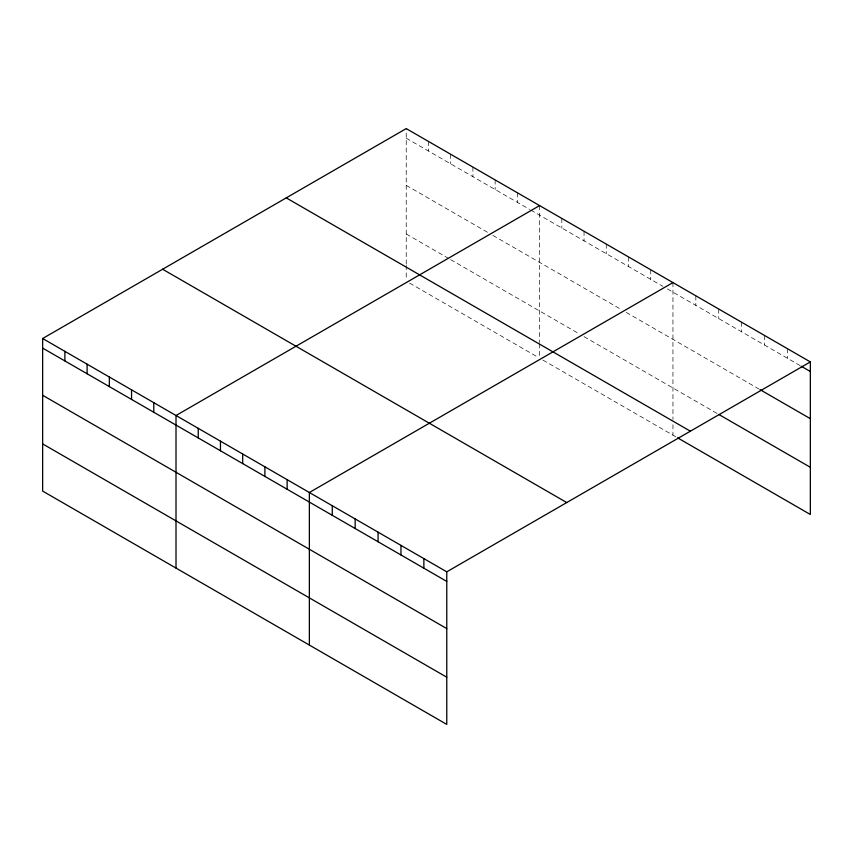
<?xml version="1.0" encoding="UTF-8"?>
<svg xmlns="http://www.w3.org/2000/svg" width="853" height="853" viewBox="0 0 853 853"><rect width="100%" height="100%" fill="white"/><g stroke="black" fill="none" stroke-linecap="round" stroke-linejoin="round"><path stroke-width="0.64" stroke-dasharray="4.26 3.2" d="M406.231 264.131L406.231 128.6M406.231 138.186L529.596 209.401M530.705 210.041L662.952 286.395M667.398 288.964L800.05 365.553M406.231 185.368L488.47 232.848M492.917 235.417L621.826 309.842M626.273 312.411L758.829 388.936M406.231 233.989L448.465 258.363M450.683 259.653L578.494 333.438M584.049 336.647L717.608 413.758M409.568 283.1L538.478 357.524M542.924 360.094L676.386 437.141M787.447 348.696L787.447 358.281M764.555 335.474L764.555 345.06M741.652 322.253L741.652 331.838M718.748 309.031L718.748 318.617M695.845 295.81L695.845 305.395M672.953 282.588L672.953 419.431M672.953 424.677L672.953 435.158M650.722 269.761L650.722 279.336M628.501 256.924L628.501 266.509M606.27 244.097L606.27 253.672M584.049 231.259L584.049 240.845M561.818 218.432L561.818 228.007M539.597 205.594L539.597 342.437M539.597 343.748L539.597 356.853M517.366 192.767L517.366 202.342M495.145 179.93L495.145 189.515M472.914 167.103L472.914 176.678M450.683 154.265L450.683 163.851M428.462 141.438L428.462 151.013M406.231 265.443L406.231 279.859"/><path stroke-width="1.28" d="M810.35 361.917L406.231 128.6L42.65 338.513L42.65 491.083L446.769 724.4L446.769 571.83L810.35 361.917L810.35 514.487L677.527 437.802M539.597 205.594L176.006 415.507L176.006 568.077M672.953 282.588L309.362 492.501L309.362 645.071M801.191 366.214L810.35 371.503M759.97 389.597L810.35 418.684M718.748 414.419L810.35 467.295M286.256 197.875L690.365 431.191M162.635 269.239L566.744 502.556M42.65 338.513L446.769 571.83M42.65 348.099L446.769 581.415M42.65 395.28L446.769 628.597M42.65 443.901L446.769 677.207M423.866 558.608L423.866 568.194M400.963 545.387L400.963 554.972M378.071 532.165L378.071 541.751M355.168 518.944L355.168 528.529M332.265 505.722L332.265 515.308M287.141 479.674L287.141 489.249M264.91 466.836L264.91 476.422M242.689 454.009L242.689 463.584M220.458 441.172L220.458 450.757M198.237 428.345L198.237 437.92M153.785 402.68L153.785 412.255M131.554 389.842L131.554 399.428M109.333 377.015L109.333 386.59M87.102 364.178L87.102 373.763M64.881 351.351L64.881 360.926"/></g></svg>
